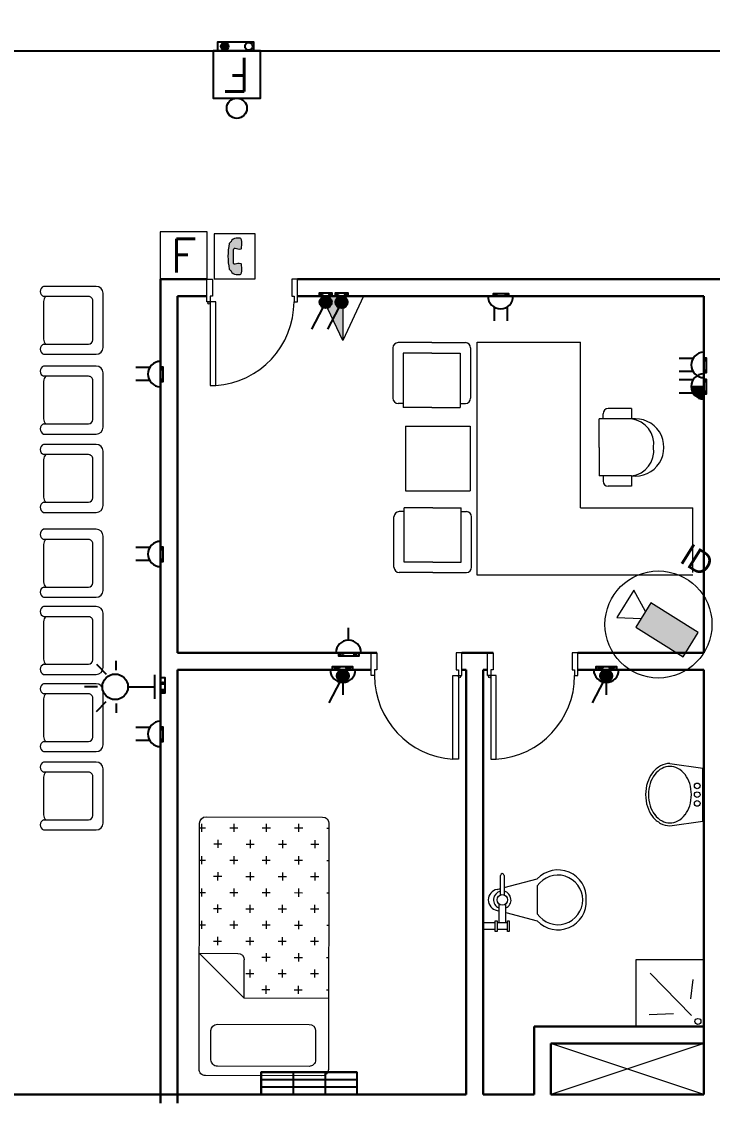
# Model space of a CAD drawing. Extents: x -15 to 148, y 313 to 399.
# Drawn here: x 64.1 to 70.2, y 367.76 to 377.35 of the extents above; entities that cross this region are included whole.
import ezdxf
from ezdxf.enums import TextEntityAlignment as Align

# ---------------------------------------------------------------- set-up
doc = ezdxf.new("R2010")
doc.units = 0
doc.header["$LTSCALE"] = 0.15
doc.layers.get('0').update_dxf_attribs({"color": 252})
for name, color, linetype in [('0 BDH', 252, 'Continuous'), ('0 CCTV', 252, 'Continuous'), ('0 fire alarm', 252, 'Continuous'), ('0 NAMES', 252, 'Continuous'), ('0 sockets', 252, 'Continuous'), ('0 sound', 252, 'Continuous'), ('0 UPS WIRING', 252, 'Continuous'), ('bound', 252, 'Continuous'), ('CCTV', 4, 'Continuous'), ('E- Power- SYM', 4, 'Continuous'), ('E-SOCK', 2, 'Continuous'), ('Lighting Swiches Layer', 4, 'Continuous')]:
    doc.layers.add(name, color=color, linetype=linetype)
for name, color, linetype, lineweight in [('anal', 252, 'Continuous', 20), ('DOOR', 252, 'Continuous', 20), ('E-LT-CKT-NM', 7, 'Continuous', 30), ('FIXT', 252, 'Continuous', 9), ('FUR', 252, 'Continuous', 9), ('sofa', 252, 'Continuous', 9), ('T-CCTV', 7, 'Continuous', 0), ('T-FIRE-B', 4, 'Continuous', 0), ('T-STRUCTURED', 7, 'Continuous', 0), ('T-TEXT', 2, 'Continuous', 0), ('wall', 252, 'Continuous', 30), ('WC', 252, 'Continuous', 9)]:
    doc.layers.add(name, color=color, linetype=linetype, lineweight=lineweight)
doc.styles.add('SDC-TEXT-ARB', font='sdc-arb.shx')
doc.styles.add('TEXT-NFP', font='simplex.shx')
pattern_1 = [(0, (0, 0), (0, 6.985), [5.08, -1.905]), (90, (0, 0), (-6.985, 4e-16), [5.08, -1.905])]

# ---------------------------------------------------------------- blocks, each defined once
blk = doc.blocks.new('A$C48FC3568')
at = {"layer": 'FUR'}
h = blk.add_hatch(dxfattribs=at)
h.set_pattern_fill('CROSS', color=256, scale=0.5, style=0)
h.set_pattern_definition([(0, (-34.60875, 58.23435), (0.125, -0.125), [0.0625, -0.1875]), (270, (-34.5775, 58.2656), (-0.125, -0.125), [0.0625, -0.1875])])
h.paths.add_polyline_path([(1.0549, 0.7028), (1.0549, 1), (0.05, 1, 0.414214), (0, 0.95), (0, 0.05, 0.414214), (0.05, 0), (1.402, 0), (1.402, 0.6528), (1.1049, 0.6528, -0.414214)])
for p, q in [((0, 0.95), (0, 0.05)), ((1.95, 1), (0.05, 1)), ((1.402, 0.6528), (1.0549, 1)), ((1.0549, 1), (1.0549, 0.7028)), ((2, 0.05), (2, 0.95)), ((1.6023, 0.8585), (1.6023, 0.15)), ((1.877, 0.9085), (1.6523, 0.9085)), ((1.927, 0.15), (1.927, 0.8585)), ((1.402, 0.6528), (1.1049, 0.6528)), ((1.402, 0), (1.402, 0.6528)), ((1.6523, 0.1), (1.877, 0.1)), ((0.05, 0), (1.95, 0))]:
    blk.add_line(p, q, dxfattribs=at)
for centre, start, end in [((0.05, 0.95), 90, 180), ((1.95, 0.95), 360, 90), ((1.6523, 0.8585), 90, 180), ((1.877, 0.8585), 360, 90), ((1.1049, 0.7028), 180, 270), ((1.6523, 0.15), 180, 270), ((1.877, 0.15), 270, 0), ((0.05, 0.05), 180, 270), ((1.95, 0.05), 270, 360)]:
    blk.add_arc(centre, 0.05, start, end, dxfattribs=at)
blk = doc.blocks.new('ARCH')
at = {"layer": 'anal'}
for p, q in [((70.125, 368.325), (68.775, 367.875)), ((70.125, 367.875), (68.775, 368.325)), ((70.125, 368.325), (68.775, 367.875)), ((70.125, 367.875), (68.775, 368.325))]:
    blk.add_line(p, q, dxfattribs=at)
at = {"layer": 'bound', "color": 2}
blk.add_lwpolyline([(91.9019, 377.3479), (94.4258, 377.3479), (94.4258, 312.7217), (-14.9939, 312.7217), (-14.9939, 377.0896), (94.6391, 377.0896)], dxfattribs=at)
at = {"layer": 'DOOR'}
for points in [[(65.7648, 374.875), (65.7348, 374.875), (65.7348, 375.075), (65.7848, 375.075), (65.7848, 374.925), (65.7648, 374.925)], [(66.5048, 374.875), (66.5348, 374.875), (66.5348, 375.075), (66.4848, 375.075), (66.4848, 374.925), (66.5048, 374.925)], [(65.7648, 374.875), (65.7648, 374.135), (65.8129, 374.135), (65.8129, 374.875)], [(67.2165, 371.575), (67.1865, 371.575), (67.1865, 371.775), (67.2365, 371.775), (67.2365, 371.625), (67.2165, 371.625)], [(67.9565, 371.575), (67.9865, 371.575), (67.9865, 371.775), (67.9365, 371.775), (67.9365, 371.625), (67.9565, 371.625)], [(68.2435, 371.575), (68.2135, 371.575), (68.2135, 371.775), (68.2635, 371.775), (68.2635, 371.625), (68.2435, 371.625)], [(68.9835, 371.575), (69.0135, 371.575), (69.0135, 371.775), (68.9635, 371.775), (68.9635, 371.625), (68.9835, 371.625)], [(67.9565, 371.575), (67.9565, 370.835), (67.9085, 370.835), (67.9085, 371.575)], [(68.2435, 371.575), (68.2435, 370.835), (68.2915, 370.835), (68.2915, 371.575)]]:
    blk.add_lwpolyline(points, close=True, dxfattribs=at)
for centre in [(65.7548, 374.865), (67.9665, 371.565), (68.2335, 371.565)]:
    blk.add_circle(centre, 0.01, dxfattribs=at)
for centre, start, end in [((65.7648, 374.875), 273.72312, 0), ((67.9565, 371.575), 180, 266.27688), ((68.2435, 371.575), 273.72312, 0)]:
    blk.add_arc(centre, 0.74, start, end, dxfattribs=at)
at = {"layer": 'FIXT'}
for p, q in [((69.8256, 370.798), (70.1165, 370.7569)), ((70.1165, 370.2891), (70.1165, 370.7569)), ((69.8256, 370.248), (70.1165, 370.2891))]:
    blk.add_line(p, q, dxfattribs=at)
for centre in [(70.0668, 370.6004), (70.0668, 370.523), (70.0668, 370.4457)]:
    blk.add_circle(centre, 0.025, dxfattribs=at)
for centre, radius, start, end in [((69.8529, 370.5771), 0.2279, 118.61302, 142.7902), ((69.8256, 370.6273), 0.1707, 90, 118.61302), ((69.8256, 370.6273), 0.1457, 90, 118.61302), ((69.8256, 370.6273), 0.1457, 61.38698, 90), ((69.896, 370.5444), 0.282, 142.7902, 162.54076), ((69.896, 370.5444), 0.257, 142.7902, 162.54076), ((69.8529, 370.5771), 0.2029, 118.61302, 142.7902), ((69.7982, 370.5771), 0.2029, 37.2098, 61.38698), ((69.7551, 370.5444), 0.257, 17.45924, 37.2098), ((69.9639, 370.523), 0.3532, 162.54076, 180), ((69.9639, 370.523), 0.3282, 162.54076, 180), ((69.6872, 370.523), 0.3282, 360, 17.45924), ((69.9639, 370.523), 0.3532, 180, 197.45924), ((69.9639, 370.523), 0.3282, 180, 197.45924), ((69.6872, 370.523), 0.3282, 342.54076, 0), ((69.896, 370.5017), 0.282, 197.45924, 217.2098), ((69.896, 370.5017), 0.257, 197.45924, 217.2098), ((69.7551, 370.5017), 0.257, 322.7902, 342.54076), ((69.8529, 370.469), 0.2279, 217.2098, 241.38698), ((69.8529, 370.469), 0.2029, 217.2098, 241.38698), ((69.8256, 370.4188), 0.1457, 241.38698, 270), ((69.8256, 370.4188), 0.1457, 270, 298.61302), ((69.7982, 370.469), 0.2029, 298.61302, 322.7902), ((69.8256, 370.4188), 0.1707, 241.38698, 270)]:
    blk.add_arc(centre, radius, start, end, dxfattribs=at)
at = {"layer": 'FUR'}
for p, q in [((64.7576, 375.0111), (64.2926, 375.0111)), ((64.6901, 374.9211), (64.2946, 374.9211)), ((64.8176, 374.4711), (64.8176, 374.9511)), ((64.2926, 374.8761), (64.2926, 374.5461)), ((64.7276, 374.5386), (64.7276, 374.8836)), ((67.7212, 374.5142), (67.4241, 374.5142)), ((67.7212, 374.5142), (68.0184, 374.5142)), ((68.1226, 372.4608), (68.1226, 374.518)), ((68.1226, 374.518), (69.0369, 374.518)), ((69.0369, 373.0562), (69.0369, 374.518)), ((64.2926, 374.4111), (64.7576, 374.4111)), ((64.2946, 374.5011), (64.6901, 374.5011)), ((67.3784, 374.4685), (67.3784, 374.0227)), ((67.4698, 374.4227), (67.4698, 373.9427)), ((67.7212, 374.4227), (67.4698, 374.4227)), ((67.7212, 374.4227), (67.9727, 374.4227)), ((67.9727, 374.4227), (67.9727, 373.9427)), ((68.0641, 374.4685), (68.0641, 374.0227)), ((64.7576, 374.3072), (64.2926, 374.3072)), ((64.6901, 374.2172), (64.2946, 374.2172)), ((64.8176, 373.7672), (64.8176, 374.2472)), ((64.2926, 374.1722), (64.2926, 373.8422)), ((64.7276, 373.8347), (64.7276, 374.1797)), ((67.4698, 373.977), (67.4241, 373.977)), ((67.7212, 373.9427), (67.4698, 373.9427)), ((67.7212, 373.9427), (67.9727, 373.9427)), ((67.9727, 373.977), (68.0184, 373.977)), ((69.4856, 373.932), (69.2813, 373.932)), ((69.4856, 373.932), (69.4856, 373.8406)), ((69.4856, 373.8406), (69.2013, 373.8406)), ((69.2013, 373.5892), (69.2013, 373.8406)), ((69.2355, 373.8406), (69.2355, 373.8863)), ((64.2946, 373.7972), (64.6901, 373.7972)), ((67.4902, 373.7774), (67.4902, 373.206)), ((67.4902, 373.7774), (68.0616, 373.7774)), ((68.0616, 373.7774), (68.0616, 373.206)), ((64.2926, 373.7072), (64.7576, 373.7072)), ((64.7576, 373.6154), (64.2926, 373.6154)), ((64.8176, 373.0754), (64.8176, 373.5554)), ((69.2013, 373.5892), (69.2013, 373.3377)), ((64.2926, 373.4804), (64.2926, 373.1504)), ((64.6901, 373.5254), (64.2946, 373.5254)), ((64.7276, 373.1429), (64.7276, 373.4879)), ((69.4856, 373.3377), (69.2013, 373.3377)), ((69.2355, 373.3377), (69.2355, 373.292)), ((69.4856, 373.3377), (69.4856, 373.2463)), ((67.4902, 373.206), (68.0616, 373.206)), ((69.4856, 373.2463), (69.2813, 373.2463)), ((64.2946, 373.1054), (64.6901, 373.1054)), ((64.2926, 373.0154), (64.7576, 373.0154)), ((67.388, 372.5305), (67.388, 372.9762)), ((67.4794, 373.0219), (67.4337, 373.0219)), ((67.7308, 373.0562), (67.4794, 373.0562)), ((67.4794, 372.5762), (67.4794, 373.0562)), ((67.7308, 373.0562), (67.9823, 373.0562)), ((67.9823, 372.5762), (67.9823, 373.0562)), ((67.9823, 373.0219), (68.028, 373.0219)), ((68.0737, 372.5305), (68.0737, 372.9762)), ((69.0369, 373.0562), (70.0272, 373.0562)), ((70.0272, 372.4847), (70.0272, 373.0562)), ((64.7576, 372.8662), (64.2926, 372.8662)), ((64.8176, 372.3262), (64.8176, 372.8062)), ((64.2926, 372.7312), (64.2926, 372.4012)), ((64.6901, 372.7762), (64.2946, 372.7762)), ((64.7276, 372.3937), (64.7276, 372.7387)), ((67.7308, 372.5762), (67.4794, 372.5762)), ((67.7308, 372.5762), (67.9823, 372.5762)), ((67.7308, 372.4847), (67.4337, 372.4847)), ((67.7308, 372.4847), (68.028, 372.4847)), ((70.0272, 372.4608), (68.1226, 372.4608)), ((64.2946, 372.3562), (64.6901, 372.3562)), ((64.2926, 372.2662), (64.7576, 372.2662)), ((64.7576, 372.1846), (64.2926, 372.1846)), ((64.8176, 371.6446), (64.8176, 372.1246)), ((64.2926, 372.0496), (64.2926, 371.7196)), ((64.6901, 372.0946), (64.2946, 372.0946)), ((64.7276, 371.7121), (64.7276, 372.0571)), ((64.2946, 371.6746), (64.6901, 371.6746)), ((64.2926, 371.5846), (64.7576, 371.5846)), ((64.7576, 371.5029), (64.2926, 371.5029)), ((64.8176, 370.9629), (64.8176, 371.4429)), ((64.2926, 371.3679), (64.2926, 371.0379)), ((64.6901, 371.4129), (64.2946, 371.4129)), ((64.7276, 371.0304), (64.7276, 371.3754)), ((64.2946, 370.9929), (64.6901, 370.9929)), ((64.2926, 370.9029), (64.7576, 370.9029)), ((64.7576, 370.8111), (64.2926, 370.8111)), ((64.2926, 370.6761), (64.2926, 370.3461)), ((64.6901, 370.7211), (64.2946, 370.7211)), ((64.7276, 370.3386), (64.7276, 370.6836)), ((64.8176, 370.2711), (64.8176, 370.7511)), ((64.2946, 370.3011), (64.6901, 370.3011)), ((64.2926, 370.2111), (64.7576, 370.2111))]:
    blk.add_line(p, q, dxfattribs=at)
for centre, radius, start, end in [((67.4241, 374.4685), 0.0457, 90, 180), ((68.0184, 374.4685), 0.0457, 0, 90), ((67.4241, 374.0227), 0.0457, 180, 270), ((68.0184, 374.0227), 0.0457, 270, 0), ((69.2813, 373.8863), 0.0457, 90, 180), ((69.519, 373.5892), 0.2536, 262.43339, 97.56661), ((69.4577, 373.6171), 0.2253, 352.88231, 82.88231), ((69.4577, 373.5612), 0.2253, 277.11769, 7.11769), ((69.2813, 373.292), 0.0457, 180, 270), ((67.4337, 372.9762), 0.0457, 90, 180), ((68.028, 372.9762), 0.0457, 360, 90), ((67.4337, 372.5305), 0.0457, 180, 270), ((68.028, 372.5305), 0.0457, 270, 360)]:
    blk.add_arc(centre, radius, start, end, dxfattribs=at)
for centre, major_axis, start_param, end_param in [((64.3101, 374.9665), (-0.0339, 0.0339), 5.87299, 8.310278), ((64.7576, 374.9511), (-0.0424, 0.0424), 3.926991, 5.497787), ((64.3526, 374.8761), (-0.0424, 0.0424), 6.220521, 7.068583), ((64.6901, 374.8836), (-0.0265, -0.0265), 2.356194, 3.926991), ((64.3526, 374.5461), (-0.0424, -0.0424), -0.785398, 0.062664), ((64.6901, 374.5386), (-0.0265, -0.0265), 0.785398, 2.356194), ((64.3101, 374.4557), (-0.0339, -0.0339), 4.256093, 6.69338), ((64.7576, 374.4711), (-0.0424, -0.0424), 0.785398, 2.356194), ((64.3101, 374.2626), (-0.0339, 0.0339), 5.87299, 8.310278), ((64.3526, 374.1722), (-0.0424, 0.0424), 6.220521, 7.068583), ((64.6901, 374.1797), (-0.0265, -0.0265), 2.356194, 3.926991), ((64.7576, 374.2472), (-0.0424, 0.0424), 3.926991, 5.497787), ((64.3526, 373.8422), (-0.0424, -0.0424), -0.785398, 0.062664), ((64.6901, 373.8347), (-0.0265, -0.0265), 0.785398, 2.356194), ((64.3101, 373.7519), (-0.0339, -0.0339), 4.256093, 6.69338), ((64.7576, 373.7672), (-0.0424, -0.0424), 0.785398, 2.356194), ((64.3101, 373.5708), (-0.0339, 0.0339), 5.87299, 8.310278), ((64.7576, 373.5554), (-0.0424, 0.0424), 3.926991, 5.497787), ((64.3526, 373.4804), (-0.0424, 0.0424), 6.220521, 7.068583), ((64.6901, 373.4879), (-0.0265, -0.0265), 2.356194, 3.926991), ((64.3101, 373.06), (-0.0339, -0.0339), 4.256093, 6.69338), ((64.3526, 373.1504), (-0.0424, -0.0424), -0.785398, 0.062664), ((64.6901, 373.1429), (-0.0265, -0.0265), 0.785398, 2.356194), ((64.7576, 373.0754), (-0.0424, -0.0424), 0.785398, 2.356194), ((64.3101, 372.8216), (-0.0339, 0.0339), 5.87299, 8.310278), ((64.7576, 372.8062), (-0.0424, 0.0424), 3.926991, 5.497787), ((64.3526, 372.7312), (-0.0424, 0.0424), 6.220521, 7.068583), ((64.6901, 372.7387), (-0.0265, -0.0265), 2.356194, 3.926991), ((64.3526, 372.4012), (-0.0424, -0.0424), -0.785398, 0.062664), ((64.3101, 372.3108), (-0.0339, -0.0339), 4.256093, 6.69338), ((64.6901, 372.3937), (-0.0265, -0.0265), 0.785398, 2.356194), ((64.7576, 372.3262), (-0.0424, -0.0424), 0.785398, 2.356194), ((64.3101, 372.14), (-0.0339, 0.0339), 5.87299, 8.310278), ((64.7576, 372.1246), (-0.0424, 0.0424), 3.926991, 5.497787), ((64.3526, 372.0496), (-0.0424, 0.0424), 6.220521, 7.068583), ((64.6901, 372.0571), (-0.0265, -0.0265), 2.356194, 3.926991), ((64.3101, 371.6292), (-0.0339, -0.0339), 4.256093, 6.69338), ((64.3526, 371.7196), (-0.0424, -0.0424), -0.785398, 0.062664), ((64.6901, 371.7121), (-0.0265, -0.0265), 0.785398, 2.356194), ((64.7576, 371.6446), (-0.0424, -0.0424), 0.785398, 2.356194), ((64.3101, 371.4583), (-0.0339, 0.0339), 5.87299, 8.310278), ((64.7576, 371.4429), (-0.0424, 0.0424), 3.926991, 5.497787), ((64.3526, 371.3679), (-0.0424, 0.0424), 6.220521, 7.068583), ((64.6901, 371.3754), (-0.0265, -0.0265), 2.356194, 3.926991), ((64.3101, 370.9475), (-0.0339, -0.0339), 4.256093, 6.69338), ((64.3526, 371.0379), (-0.0424, -0.0424), -0.785398, 0.062664), ((64.6901, 371.0304), (-0.0265, -0.0265), 0.785398, 2.356194), ((64.7576, 370.9629), (-0.0424, -0.0424), 0.785398, 2.356194), ((64.3101, 370.7665), (-0.0339, 0.0339), 5.87299, 8.310278), ((64.7576, 370.7511), (-0.0424, 0.0424), 3.926991, 5.497787), ((64.3526, 370.6761), (-0.0424, 0.0424), 6.220521, 7.068583), ((64.6901, 370.6836), (-0.0265, -0.0265), 2.356194, 3.926991), ((64.3101, 370.2557), (-0.0339, -0.0339), 4.256093, 6.69338), ((64.3526, 370.3461), (-0.0424, -0.0424), -0.785398, 0.062664), ((64.6901, 370.3386), (-0.0265, -0.0265), 0.785398, 2.356194), ((64.7576, 370.2711), (-0.0424, -0.0424), 0.785398, 2.356194)]:
    blk.add_ellipse(centre, major_axis=major_axis, ratio=1, start_param=start_param, end_param=end_param, dxfattribs=at)
at = {"layer": 'sofa'}
for p, q in [((69.5284, 369.0689), (70.1268, 369.0689)), ((69.5284, 368.4689), (69.5284, 369.0689)), ((70.0156, 368.574), (69.6512, 368.9459)), ((70.0117, 368.7197), (70.0309, 368.8922)), ((69.6435, 368.5817), (69.8583, 368.5893))]:
    blk.add_line(p, q, dxfattribs=at)
blk.add_circle((70.0731, 368.5203), 0.0268, dxfattribs=at)
at = {"layer": 'wall'}
for p, q in [((65.325, 375.075), (65.7348, 375.075)), ((65.325, 367.8), (65.325, 375.075)), ((66.5348, 375.075), (70.275, 375.075)), ((73.9152, 375.075), (70.125, 375.075)), ((65.475, 374.925), (65.7348, 374.925)), ((65.475, 371.775), (65.475, 374.925)), ((66.5348, 374.925), (70.125, 374.925)), ((70.125, 374.925), (70.125, 371.775)), ((70.125, 374.925), (70.125, 371.775)), ((67.2365, 371.775), (65.475, 371.775)), ((68.2635, 371.775), (67.9865, 371.775)), ((70.125, 371.775), (69.0135, 371.775)), ((67.1865, 371.625), (65.475, 371.625)), ((65.475, 367.8), (65.475, 371.625)), ((68.025, 371.625), (67.9865, 371.625)), ((68.025, 371.625), (68.025, 367.875)), ((68.2135, 371.625), (68.175, 371.625)), ((68.175, 371.625), (68.175, 367.875)), ((70.125, 371.625), (69.0135, 371.625)), ((69.5835, 371.625), (69.5635, 371.625)), ((70.125, 371.625), (70.125, 368.475)), ((70.125, 371.625), (70.125, 367.875)), ((70.125, 368.475), (68.625, 368.475)), ((68.625, 368.475), (68.625, 367.875)), ((70.125, 368.325), (68.775, 368.325)), ((68.775, 368.325), (68.775, 367.875)), ((70.125, 368.325), (70.125, 367.875)), ((55.725, 367.875), (65.4, 367.875)), ((65.25, 367.875), (68.025, 367.875)), ((68.175, 367.875), (68.625, 367.875)), ((68.775, 367.875), (70.125, 367.875))]:
    blk.add_line(p, q, dxfattribs=at)
at = {"layer": 'WC'}
for p, q in [((68.3294, 369.6371), (68.3294, 369.81)), ((68.3603, 369.81), (68.3603, 369.6371)), ((68.3606, 369.7027), (68.6538, 369.7792)), ((68.6538, 369.7174), (68.6538, 369.4703)), ((68.2985, 369.6865), (68.3297, 369.6946)), ((68.314, 369.5597), (68.314, 369.3931)), ((68.3758, 369.3931), (68.3758, 369.5593)), ((68.2985, 369.5012), (68.3144, 369.497)), ((68.3756, 369.4811), (68.6538, 369.4085)), ((68.175, 369.3931), (68.2831, 369.3931)), ((68.2831, 369.3313), (68.175, 369.3313)), ((68.2831, 369.4085), (68.2985, 369.4085)), ((68.2831, 369.3158), (68.2831, 369.4085)), ((68.2985, 369.4085), (68.2985, 369.3158)), ((68.2985, 369.3931), (68.3912, 369.3931)), ((68.3912, 369.3313), (68.2985, 369.3313)), ((68.3912, 369.3158), (68.3912, 369.4085)), ((68.3912, 369.4085), (68.4067, 369.4085)), ((68.4067, 369.4085), (68.4067, 369.3158)), ((68.2985, 369.3158), (68.2831, 369.3158)), ((68.4067, 369.3158), (68.3912, 369.3158))]:
    blk.add_line(p, q, dxfattribs=at)
blk.add_circle((68.3449, 369.5938), 0.0463, dxfattribs=at)
for centre, radius, start, end in [((68.3449, 369.81), 0.0154, 360, 180), ((68.8366, 369.6086), 0.25, 356.62, 136.9828), ((68.8352, 369.5927), 0.2201, 0.3, 145.4946), ((68.3155, 369.5938), 0.0942, 100.3889, 259.61114), ((68.3449, 369.5938), 0.0772, 101.423, 247.14953), ((68.3449, 369.5938), 0.0772, 293.4137, 78.1237), ((68.8366, 369.5791), 0.25, 223.01722, 3.38), ((68.8352, 369.595), 0.2201, 214.50543, 359.7)]:
    blk.add_arc(centre, radius, start, end, dxfattribs=at)
at = {"layer": 'FUR', "extrusion": (0, 0, -1), "xscale": 1.142857142856969, "yscale": 1.142857142856969, "zscale": -1.142857142857, "rotation": 270.1259017659578}
blk.add_blockref('A$C48FC3568', (-66.8139, 370.3252), dxfattribs=at)
blk = doc.blocks.new('s')
at = {"layer": '0 BDH', "linetype": 'ByBlock'}
h = blk.add_hatch(dxfattribs=at)
h.set_pattern_fill('ANGLE', color=2)
h.set_pattern_definition([(0, (-147.759, -393.318), (0, 6.985), [5.08, -1.905]), (90, (-147.759, -393.318), (-6.985, 4e-16), [5.08, -1.905])])
h.paths.add_polyline_path([(0.0729, 0.0022, 1), (0.0545, 0.0022, 1)])
at = {"layer": '0 BDH', "color": 6, "linetype": 'ByBlock'}
blk.add_lwpolyline([(-0.0887, 0.015), (0.0887, 0.015), (0.0887, -0.015), (-0.0887, -0.015)], close=True, dxfattribs=at)
for centre in [(-0.0637, 0.0022), (0.0637, 0.0022)]:
    blk.add_circle(centre, 0.00918, dxfattribs=at)
blk = doc.blocks.new('*U178')
at = {"layer": 'E-SOCK'}
for p, q in [((-0.077, -0.021), (-0.077, 0.142)), ((0.077, -0.021), (0.077, 0.142)), ((-0.223, -0.149), (0.223, -0.149))]:
    blk.add_line(p, q, dxfattribs=at)
blk.add_arc((0, -0.149), 0.149, 0, 180, dxfattribs=at)
at = {"layer": '0 BDH', "color": 6, "linetype": 'ByBlock'}
blk.add_blockref('s', (-0.005, -0.163), dxfattribs=at)
blk = doc.blocks.new('*U165')
at = {"linetype": 'ByBlock'}
h = blk.add_hatch(dxfattribs=at)
h.set_pattern_fill('ANGLE', color=2)
h.set_pattern_definition([(0, (-301.6926, 2.516), (0, 6.985), [5.08, -1.905]), (90, (-301.6926, 2.516), (-6.985, 4e-16), [5.08, -1.905])])
h.paths.add_polyline_path([(87, -25, 1), (127, -25, 1)])
at = {"color": 6, "linetype": 'ByBlock'}
blk.add_lwpolyline([(-154, 0), (164, 0), (164, -52), (-154, -52)], close=True, dxfattribs=at)
for centre in [(-107, -25), (107, -25)]:
    blk.add_circle(centre, 20.1, dxfattribs=at)
at = {"layer": 'E-SOCK'}
for p, q in [((0, 200), (0, 395)), ((-300, 0), (300, 0))]:
    blk.add_line(p, q, dxfattribs=at)
blk.add_arc((0, 0), 200, 0, 180, dxfattribs=at)
blk = doc.blocks.new('WATHERPROOF SOCKER S.PH')
at = {"layer": 'E-SOCK', "color": 6}
for p, q in [((0, 0.1114), (0, 0.2201)), ((-0.1671, 0), (0.1671, 0))]:
    blk.add_line(p, q, dxfattribs=at)
blk.add_arc((0, 0), 0.1114, 0, 180, dxfattribs=at)
at = {"layer": '0 BDH', "color": 6, "linetype": 'ByBlock'}
blk.add_blockref('s', (-0.0007, -0.0144), dxfattribs=at)
blk = doc.blocks.new('*U180')
at = {"layer": 'E-SOCK'}
for p, q in [((-0.077, -0.021), (-0.077, 0.142)), ((0.077, -0.021), (0.077, 0.142)), ((-0.223, -0.149), (0.223, -0.149))]:
    blk.add_line(p, q, dxfattribs=at)
blk.add_arc((0, -0.149), 0.149, 0, 180, dxfattribs=at)
at = {"layer": '0 BDH', "color": 6, "linetype": 'ByBlock'}
blk.add_blockref('s', (-0.005, -0.163), dxfattribs=at)
blk = doc.blocks.new('*U184')
at = {"layer": 'E-SOCK'}
h = blk.add_hatch(color=256, dxfattribs=at)
h.dxf.hatch_style = 1
h.paths.add_polyline_path([(0, 0.074, 0.414214), (-0.149, -0.074), (0, -0.074)])
for p, q in [((-0.077, 0.053), (-0.077, 0.217)), ((0.077, 0.053), (0.077, 0.217)), ((-0.223, -0.074), (0.223, -0.074))]:
    blk.add_line(p, q, dxfattribs=at)
blk.add_lwpolyline([(0, 0.074), (0, -0.074)], dxfattribs=at)
blk.add_arc((0, -0.074), 0.149, 0, 180, dxfattribs=at)
at = {"layer": '0 BDH', "color": 6, "linetype": 'ByBlock'}
blk.add_blockref('s', (-0.001, -0.089), dxfattribs=at)
blk = doc.blocks.new('BHU')
at = {"layer": '0 UPS WIRING', "linetype": 'ByBlock'}
h = blk.add_hatch(dxfattribs=at)
h.set_pattern_fill('ANGLE', color=2)
h.set_pattern_definition([(0, (-191.761, -360.1), (0, 6.985), [5.08, -1.905]), (90, (-191.761, -360.1), (-6.985, 4e-16), [5.08, -1.905])])
h.paths.add_polyline_path([(-0.4237, 0), (-0.4237, -0.0656), (-0.1412, -0.0656), (-0.1412, 0)])
h.paths.add_polyline_path([(0.1412, 0), (0.1412, -0.0656), (0.4237, -0.0656), (0.4237, 0)])
h.paths.add_polyline_path([(-0.1412, -0.1311), (-0.1412, -0.1967), (0.1412, -0.1967), (0.1412, -0.1311)])
at = {"layer": '0 UPS WIRING', "color": 2, "linetype": 'ByBlock'}
for p, q in [((-0.4237, -0.1967), (-0.4237, 0)), ((-0.1412, -0.1967), (-0.1412, 0)), ((0.1412, -0.1967), (0.1412, 0)), ((0.4237, -0.1967), (0.4237, 0)), ((-0.4237, 0), (0.4237, 0)), ((-0.4237, -0.0656), (0.4237, -0.0656)), ((-0.4237, -0.1311), (0.4237, -0.1311)), ((-0.4237, -0.1967), (0.4237, -0.1967))]:
    blk.add_line(p, q, dxfattribs=at)
blk.add_lwpolyline([(-0.4237, 0), (0.4237, 0), (0.4237, -0.1967), (-0.4237, -0.1967)], close=True, dxfattribs=at)
blk = doc.blocks.new('11')
at = {"layer": 'Lighting Swiches Layer'}
blk.add_hatch(color=256, dxfattribs=at).paths.add_polyline_path([(77310, 15167, 1), (77089, 15167, 1)])
blk.add_line((77251, 15264), (77455, 15654), dxfattribs=at)
blk.add_circle((77200, 15167), 110, dxfattribs=at)
blk = doc.blocks.new('switch one way one gang')
at = {"linetype": 'ByBlock'}
h = blk.add_hatch(dxfattribs=at)
h.set_pattern_fill('ANGLE', color=2)
h.set_pattern_definition(pattern_1)
h.paths.add_polyline_path([(0.098, -0.05, 1), (0.16, -0.05, 1)])
h = blk.add_hatch(dxfattribs=at)
h.set_pattern_fill('ANGLE', color=2)
h.set_pattern_definition(pattern_1)
h.paths.add_polyline_path([(0.16, -0.05, 1), (0.098, -0.05, 1)])
at = {"color": 6, "linetype": 'ByBlock'}
blk.add_lwpolyline([(-0.179, 0), (0.179, 0), (0.179, -0.095), (-0.179, -0.095)], close=True, dxfattribs=at)
for centre in [(-0.129, -0.05), (0.129, -0.05)]:
    blk.add_circle(centre, 0.0311, dxfattribs=at)
at = {"layer": 'E- Power- SYM', "xscale": 0.001626735360157606, "yscale": 0.001626735360157606, "zscale": 0.001626735360157606}
blk.add_blockref('11', (-125.583, -24.493), dxfattribs=at)
blk = doc.blocks.new('DAR-DB112-B1-TI0003_dwg__U74-18406553-LEGEND')
at = {"layer": 'T-STRUCTURED'}
blk.add_hatch(color=256, dxfattribs=at).paths.add_polyline_path([(0, 0), (0, 294.7), (-137.5, 294.7)])
blk.add_line((0, 294.7), (0, 0), dxfattribs=at)
at = {"layer": 'T-STRUCTURED', "flags": 128}
blk.add_lwpolyline([(137.5, 294.7), (0, 0), (-137.5, 294.7)], close=True, dxfattribs=at)
blk = doc.blocks.new('data and tele')
at = {"xscale": 0.001331826653845942, "yscale": 0.001331826653845942, "zscale": 0.001331826653845942}
blk.add_blockref('DAR-DB112-B1-TI0003_dwg__U74-18406553-LEGEND', (0, -0.3925), dxfattribs=at)
blk = doc.blocks.new('LEGEND_dwg_CCTV DOME-1155345-TELECOMMUNICATION LEGEND_ GENERAL NOTES _SYMBOLS _ ABBREVIATIONS')
at = {"layer": 'T-CCTV'}
blk.add_hatch(color=256, dxfattribs=at).paths.add_polyline_path([(255, -95.2), (-120.1, -95.2), (-120.1, 95.2), (255, 95.2)], flags=0)
at = {"layer": 'T-CCTV', "flags": 128}
for points in [[(-120.1, 27.6), (-261.6, 107.6), (-261.6, -107.6), (-120.1, -27.6)], [(255, -95.2), (255, 95.2), (-120.1, 95.2), (-120.1, -95.2), (255, -95.2)]]:
    blk.add_lwpolyline(points, dxfattribs=at)
at = {"layer": 'T-CCTV'}
blk.add_circle((0, 0), 358.2, dxfattribs=at)
blk = doc.blocks.new('ID CAMERA')
at = {"layer": 'CCTV', "color": 6, "xscale": 1.150579243575653, "yscale": 1.150579243575653, "zscale": 1.150579243575653}
blk.add_blockref('LEGEND_dwg_CCTV DOME-1155345-TELECOMMUNICATION LEGEND_ GENERAL NOTES _SYMBOLS _ ABBREVIATIONS', (-412.1, 0), dxfattribs=at)
at = {"layer": 'E-LT-CKT-NM', "color": 1, "style": 'SDC-TEXT-ARB'}
blk.add_attdef('ID', (-539.4, 492.1), '', height=326.1, dxfattribs=at)
blk = doc.blocks.new('*U128')
blk.add_lwpolyline([(-140, -280), (140, -280), (140, 0), (-140, 0)], close=True)
at = {"layer": 'T-TEXT', "style": 'TEXT-NFP'}
blk.add_attdef('F', text='', height=200, dxfattribs=at).set_placement((0, -140, 0), align=Align.MIDDLE)
blk = doc.blocks.new('*U129')
h = blk.add_hatch(color=256)
h.dxf.hatch_style = 1
edge = h.paths.add_edge_path()
edge.add_arc((32.6, 256.8), 14.1, 13.60208, 92.31607)
edge.add_line((32, 270.8), (11.2, 270.8))
edge.add_arc((13.1, 230.7), 40.2, 92.74415, 154.22151)
edge.add_arc((-27.5, 250.3), 4.89, 309.27222, 334.22151, ccw=False)
edge.add_arc((-63.6, 280.9), 52.1, 306.60964, 318.72508, ccw=False)
edge.add_arc((-30.4, 234.6), 4.89, 115.36052, 167.81343)
edge.add_arc((351.8, 152.1), 395.9, 167.80758, 180.29746)
edge.add_arc((347.9, 148), 392, 179.70122, 192.26686)
edge.add_arc((-30.4, 65.8), 4.89, 193.25659, 244.64909)
edge.add_arc((-66.6, 18.3), 54.9, 39.82507, 51.6228, ccw=False)
edge.add_arc((-27.5, 49.7), 4.89, 25.77849, 50.72778, ccw=False)
edge.add_arc((13.1, 69.3), 40.2, 205.77849, 267.25585)
edge.add_line((11.2, 29.2), (32, 29.2))
edge.add_arc((32.6, 43.2), 14.1, 267.68393, 346.39792)
edge.add_arc((-161.2, 66.9), 209.3, 352.60448, 365.90084)
edge.add_arc((12.6, 87.2), 34.4, 1.94009, 17.77394)
edge.add_arc((40.7, 96.2), 4.89, 18.49088, 87.07157)
edge.add_arc((29.9, 27.6), 74.3, 81.42344, 109.99039)
edge.add_arc((2.4, 101.8), 4.89, 250.35129, 295.24228, ccw=False)
edge.add_arc((1.2, 105.9), 8.65, 174.51397, 266.95864, ccw=False)
edge.add_arc((-1021.9, 147.1), 1015.3, 357.71608, 360.1614)
edge.add_arc((-1021.9, 152.9), 1015.3, 359.8386, 362.28392)
edge.add_arc((2.6, 194.4), 10.1, 100.6325, 185.99521, ccw=False)
edge.add_arc((2.4, 199.7), 4.89, 64.75772, 109.64871, ccw=False)
edge.add_arc((32.8, 273.5), 75, 247.79098, 276.68178)
edge.add_arc((40.7, 203.8), 4.89, 279.97605, 341.50912)
edge.add_arc((12.6, 212.8), 34.4, 342.22606, 358.05991)
edge.add_arc((-161.2, 233.1), 209.3, 354.09916, 367.39552)
for p, q in [((136.9, 300), (-136.9, 300)), ((-136.9, 300), (-136.9, 0)), ((136.9, 0), (136.9, 300)), ((-136.9, 0), (136.9, 0))]:
    blk.add_line(p, q)
blk.add_lwpolyline([(46.3, 260.1, 0.357628), (32, 270.8), (11.2, 270.8, 0.27487), (-23.1, 248.2, -0.109294), (-24.4, 246.5, -0.052913), (-32.5, 239.1, 0.232951), (-35.2, 235.7, 0.054551), (-44.1, 150, 0.054883), (-35.2, 64.7, 0.228078), (-32.5, 61.4, -0.051523), (-24.4, 53.5, -0.109294), (-23.1, 51.8, 0.27487), (11.2, 29.2), (32, 29.2, 0.357628), (46.3, 39.9, 0.058081), (46.9, 88.4, 0.069198), (45.3, 97.7, 0.308503), (40.9, 101, 0.125296), (4.5, 97.4, -0.198418), (0.7, 97.2, -0.426767), (-7.4, 106.7, 0.01067), (-6.6, 150, 0.01067), (-7.4, 193.3, -0.390702), (0.7, 204.3, -0.198418), (4.5, 204.1, 0.126732), (41.5, 199, 0.275132), (45.3, 202.3, 0.069198), (46.9, 211.6, 0.058081)], format="xyb", close=True)
blk = doc.blocks.new('*U212')
at = {"linetype": 'ByBlock'}
h = blk.add_hatch(dxfattribs=at)
h.set_pattern_fill('ANGLE', color=2)
h.set_pattern_definition(pattern_1)
h.paths.add_polyline_path([(48.8, -27.5, 1), (93.8, -27.5, 1)])
at = {"color": 2}
blk.add_lwpolyline([(-140, 0), (140, 0), (140, 280), (-140, 280)], close=True, dxfattribs=at)
at = {"color": 6, "linetype": 'ByBlock'}
blk.add_lwpolyline([(-98.4, 0), (113.2, 0), (113.2, -55.1), (-98.4, -55.1)], close=True, dxfattribs=at)
at = {"color": 2}
blk.add_circle((0, 340), 60, dxfattribs=at)
at = {"color": 6, "linetype": 'ByBlock'}
for centre in [(-71.3, -27.5), (71.3, -27.5)]:
    blk.add_circle(centre, 22.5, dxfattribs=at)
at = {"layer": 'T-TEXT', "color": 2, "style": 'TEXT-NFP'}
blk.add_attdef('F', text='', height=200, dxfattribs=at).set_placement((0, 140, 0), align=Align.MIDDLE)
blk = doc.blocks.new('*U209')
at = {"linetype": 'ByBlock'}
h = blk.add_hatch(dxfattribs=at)
h.set_pattern_fill('ANGLE', color=2)
h.set_pattern_definition(pattern_1)
h.paths.add_polyline_path([(27, -14, 1), (15, -14, 1)])
at = {"color": 1}
for p, q in [((-0.8, 373.8), (-0.8, 450)), ((-89.7, 324.6), (-147.6, 382.6)), ((134.9, 380.2), (74.6, 321.5)), ((-99, 262.2), (-154.6, 262.2)), ((99, 262.2), (154.6, 262.2)), ((0, 192.9), (0, 34.9)), ((70.7, 34.9), (-70.7, 34.9)), ((70.7, 0), (-70.7, 0))]:
    blk.add_line(p, q, dxfattribs=at)
at = {"color": 6, "linetype": 'ByBlock'}
blk.add_lwpolyline([(-37.4, 0), (54.5, 0), (54.5, -26), (-37.4, -26)], close=True, dxfattribs=at)
at = {"color": 1}
blk.add_circle((0, 268.8), 75.9, dxfattribs=at)
at = {"color": 6, "linetype": 'ByBlock'}
for centre in [(-21, -14), (21, -14)]:
    blk.add_circle(centre, 6, dxfattribs=at)

msp = doc.modelspace()

# ---------------------------------------------------------------- block references
at = {"layer": '0 BDH', "color": 2, "linetype": 'ByBlock', "rotation": 180}
msp.add_blockref('BHU', (66.6375, 367.875), dxfattribs=at)
at = {"layer": '0 CCTV', "color": 2}
ref = msp.add_blockref('ID CAMERA', (70.125, 371.775), dxfattribs=dict(at, xscale=0.001147, yscale=0.001147, zscale=0.001147, rotation=327.9637170806957))
ref.add_attrib('ID', 'ID', (69.9, 372.5817), dxfattribs={"layer": 'E-LT-CKT-NM', "color": 1, "height": 0.2, "rotation": 327.96372, "style": 'SDC-TEXT-ARB'})
at = {"layer": '0 fire alarm', "color": 3}
ref = msp.add_blockref('*U212', (65.9994, 377.0896), dxfattribs=dict(at, xscale=0.001488, yscale=0.001488, zscale=0.001488, rotation=180))
ref.add_attrib('F', 'F', dxfattribs={"layer": 'T-TEXT', "height": 0.2976, "rotation": 180, "style": 'TEXT-NFP'}).set_placement((65.9994, 376.8813), align=Align.MIDDLE)
at = {"layer": '0 fire alarm', "color": 3, "xscale": 0.001488, "yscale": 0.001488, "zscale": 0.001488, "rotation": 90}
msp.add_blockref('*U209', (65.325, 371.475), dxfattribs=at)
at = {"layer": '0 NAMES', "color": 6, "linetype": 'ByBlock', "xscale": 0.3, "yscale": 0.3, "zscale": 0.3, "rotation": 180}
for p in [(66.7848, 374.925), (66.9253, 374.925), (66.9365, 371.625), (69.2635, 371.625)]:
    msp.add_blockref('switch one way one gang', p, dxfattribs=at)
at = {"layer": '0 sockets', "color": 3}
msp.add_blockref('ARCH', (0, 0), dxfattribs=at)
for name, p, xscale, yscale, zscale, rotation in [('*U180', (68.3299, 374.8136), 0.75, 0.75, 0.75, 180), ('*U180', (70.0136, 374.3169), 0.75, 0.75, 0.75, 90), ('*U178', (65.2136, 374.237), 0.75, 0.75, 0.75, 90), ('*U184', (70.0693, 374.1269), 0.75, 0.75, 0.75, 90), ('*U178', (65.2136, 372.6479), 0.75, 0.75, 0.75, 90), ('*U165', (66.9365, 371.625), 0.0005570000000000001, 0.0005570000000000001, 0.0005570000000000001, 180), ('*U178', (65.2136, 371.0588), 0.75, 0.75, 0.75, 90)]:
    msp.add_blockref(name, p, dxfattribs=dict(at, xscale=xscale, yscale=yscale, zscale=zscale, rotation=rotation))
at = {"layer": '0 sockets', "color": 3, "xscale": 0.0005570000000000001, "yscale": 0.0005570000000000001, "zscale": 0.0005570000000000001}
msp.add_blockref('*U165', (66.9865, 371.775), dxfattribs=at)
at = {"layer": '0 sockets', "color": 3, "rotation": 180}
msp.add_blockref('WATHERPROOF SOCKER S.PH', (69.2635, 371.625), dxfattribs=at)
at = {"layer": '0 sound', "color": 3}
msp.add_blockref('data and tele', (66.9348, 374.925), dxfattribs=at)
at = {"layer": 'T-FIRE-B', "xscale": 0.001487761816891826, "yscale": 0.001487761816891826, "zscale": 0.001487761816891826}
msp.add_blockref('*U128', (65.5299, 375.4916), dxfattribs=at).add_auto_attribs({'F': 'F'})
at = {"layer": 'T-FIRE-B', "xscale": 0.001326103487042799, "yscale": 0.001326103487042799, "zscale": 0.001326103487042799}
msp.add_blockref('*U129', (65.9796, 375.0775), dxfattribs=at)

doc.saveas('drawing.dxf')
